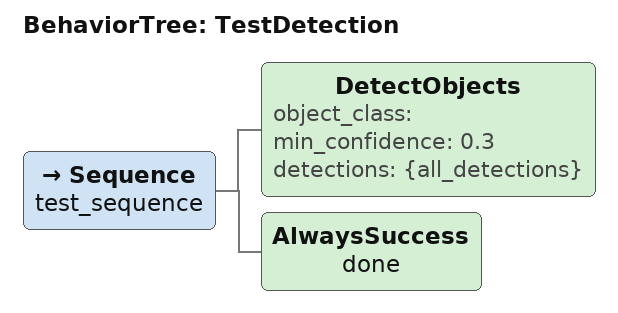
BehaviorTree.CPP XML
<?xml version="1.0"?>
<root BTCPP_format="4">
    <BehaviorTree ID="TestDetection">
        <Sequence name="test_sequence">
            <!-- Detect all objects -->
            <DetectObjects
                object_class=""
                min_confidence="0.3"
                detections="{all_detections}" />

            <!-- Log success -->
            <AlwaysSuccess name="done" />
        </Sequence>
    </BehaviorTree>
</root>
